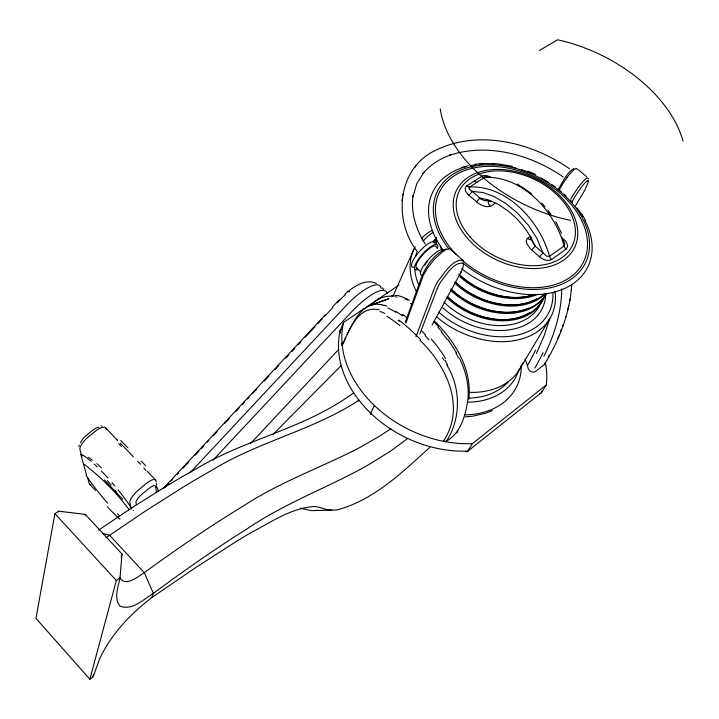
<?xml version="1.0" encoding="UTF-8"?>
<svg xmlns="http://www.w3.org/2000/svg" width="719" height="719" viewBox="0 0 719 719"><rect width="100%" height="100%" fill="white"/><g stroke="black" fill="none" stroke-linecap="round" stroke-linejoin="round"><path stroke-width="1.08" d="M576.908 169.316L576.908 169.181A13.104 3.173 -49 0 0 576.71 168.399L574.229 169.262L569.376 174.465A22.334 5.348 -49 0 0 567.201 177.305M561.728 288.966C561.512 312.423 554.268 335.306 543.968 356.193M569.556 168.776C531.701 142.614 479.375 129.222 436.181 150.064C397.769 167.302 392.808 219.412 416.643 250.679M571.731 284.625C570.023 313.125 559.058 340.357 544.355 364.56A4.431 3.227 29.5 0 0 545.299 362.547M102.466 533.372L109.665 535.331L144.276 572.612L153.39 593.382C143.782 599.053 131.937 611.204 119.938 606.027C113.512 598.118 118.32 586.74 119.983 577.887L121.996 554.007L85.264 514.373L58.607 511.173L54.923 513.645L35.95 618.358L89.848 679.23L93.111 676.75L99.896 658.325A154.522 36.39 -43.8 0 1 101.055 655.926C112.811 632.513 131.361 613.091 152.122 597.408L153.39 593.382A504.1 94.378 -42.2 0 1 248.154 528.141C282.172 505.205 320.431 490.196 356.651 471.34A598.361 153.965 -50.4 0 0 369.611 464.115L390.489 451.164L407.269 438.788M468.752 399.333C472.419 369.539 455.298 341.956 435.094 321.591M93.111 676.75L93.317 674.539M571.335 290.404L571.506 288.634M530.73 236.884L531.584 240.344M402.002 200.799L402.173 199.316M402.613 195.541L402.793 194.031M79.072 445.007L78.91 446.625M58.446 512.036L58.607 511.173M569.754 300.884L570.068 299.158M85.094 515.19L85.264 514.373M568.289 307.615L568.684 305.952M121.205 557.126L121.673 555.275M567.677 310.078L568.091 308.442M121.835 554.646L121.996 554.007M89.848 679.23L116.334 580.53L119.983 577.887M549.693 318.58L544.049 336.034L536.446 353.406M531.611 238.519L530.128 239.733L527.378 238.474L526.91 238.897L526.245 240.964L526.946 243.84L530.227 248.603L539.385 256.701C542.566 259.379 547.563 261.869 551.572 259.523L566.114 249.053C569.808 245.844 565.664 240.622 562.707 238.537M565.386 318.113L565.871 316.522M405.399 321.896L422.368 275.08C427.185 264.619 434.662 253.969 445.456 249.196M405.849 323.128L423.266 275.467L427.724 267.711L434.33 259.343L442.625 251.749L446.122 249.637L449.069 248.81L450.723 249.385L462.901 260.287M562.519 326.525L563.058 325.042M415.986 336.555L434.33 288.283A29.542 7.711 -47.8 0 1 438.239 280.769C444.549 273.13 451.676 259.927 462.676 260.044M419.842 333.922L437.233 288.553M560.55 331.639L561.404 329.473M371.31 414.288A4.584 1.105 -46.1 0 1 370.734 413.236A106.511 80.321 26.5 0 1 340.267 330.443L343.583 322.4L398.973 285.092M345.659 337.606L343.43 342.747L342.055 343.691L342.217 345.363C349.11 330.389 358.215 304.838 379.264 309.844M557.89 337.957L558.789 335.89M392.871 296.48L413.982 249.133M347.169 334.299C352.822 323.128 358.754 309.718 371.337 305.045L388.781 298.709L369.072 305.917M374.401 405.534L370.734 413.236A106.493 80.303 26.5 0 0 467.961 451.056L541.515 392.538L546.278 384.998A107.248 80.483 26.5 0 0 545.55 363.625L545.353 362.601M563.328 240.362L564.712 243.507L564.289 245.772L549.487 256.413L546.871 256.279L535.107 246.114L530.289 236.245L524.052 227.015L516.557 218.45L508.333 211.098L497.997 204.178L488.021 199.783L479.852 198.022L477.344 200.969A5.24 1.465 -48.7 0 1 476.355 201.724C474.378 198.902 460.43 191.515 466.838 185.799L482.629 175.778L486.466 175.526L490.744 177.027M558.268 189.214C562.788 182.32 566.509 172.614 573.888 168.614M432.029 325.168L460.6 272.861A2.067 1.366 27.6 0 0 460.906 271.44M459.405 358.107C465.966 371.256 469.534 386.193 467.745 400.896C465.211 416.355 460.484 433.908 445.447 441.7L443.389 441.313C466.173 406.855 446.409 365.863 419.986 340.222M548.255 356.912L549.262 355.15M535.107 246.114L532.527 249.08A5.321 1.24 -48.2 0 1 531.548 249.861M546.278 384.998L472.365 443.623L467.961 451.047A4.709 2.391 72.8 0 1 465.355 451.208M518.857 370.492L549.541 319.128M575.47 205.913L585.194 189.492L588.367 181.817A15.656 3.631 -48.8 0 0 588.412 181.314C588.025 179.121 585.482 182.41 584.394 183.489A17.696 4.062 -48.9 0 0 580.566 188.315M578.337 187.335L574.113 193.492A49.512 11.216 -48.9 0 0 570.643 199.28M580.53 188.333L576.539 194.148A47.553 10.713 -48.9 0 0 572.378 201.194A1.923 1.348 25.1 0 1 571.326 201.455M414.98 167.194L415.861 166.044M325.59 314.455L163.312 488.453M332.376 307.175L339.161 299.895M165.046 487.455L168.794 483.438M171.05 481.011L172.56 479.393M177.081 474.549L178.591 472.931M183.111 468.087L188.387 462.434M195.173 455.154L198.956 451.101M201.221 448.665L203.495 446.238M207.279 442.185L208.789 440.558M213.327 435.696L217.111 431.643M224.705 423.5L229.262 418.611M236.102 411.286L239.139 408.033M242.177 404.77L244.469 402.316M247.516 399.045L249.044 397.409M252.854 393.32L256.665 389.24M264.295 381.061L268.879 376.145M275.009 369.575L278.837 365.477M285.731 358.089L288.786 354.8M291.815 351.564L294.79 348.364M298.52 344.374L300.758 341.974M305.233 337.175L314.922 326.786M317.915 323.577L322.409 318.769M324.655 316.36L332.888 307.534M337.382 302.717L339.62 300.308A25.129 7.558 -46.9 0 1 345.273 294.808M190.454 472.356L345.722 306.06A37.918 11.109 -46.9 0 1 381.034 288.283M212.995 460.205L351.771 311.722A37.99 10.929 -46.9 0 1 386.948 293.622M250.733 443.317L338.694 349.38M273.166 434.285L341.372 365.387M429.836 447.326C402.622 472.015 374.527 499.507 338.227 509.582A240.595 52.784 -47.2 0 1 330.803 510.104M372.891 303.607C377.843 298.628 384.872 295.482 391.972 296.318M344.904 294.233L347.825 291.716M347.924 291.635C355.438 285.434 366.492 278.577 376.388 283.52M545.55 363.625L535.52 371.444A4.449 3.262 29.4 0 1 531.341 371.687A4.449 3.262 29.4 0 1 528.204 368.425A108.218 82.083 26.2 0 0 525.023 358.925M353.649 392.96L341.876 400.95A181.08 50.914 -47.4 0 1 336.195 404.393C291.806 431.148 240.137 442.23 195.775 469.085A478 109.989 -41.6 0 0 166.197 486.269L132.458 507.416L98.764 529.984M144.276 572.612C138.21 576.521 124.917 587.72 119.731 577.33M527.315 238.519L530.146 236.542M390.938 428.749L380.189 435.777M81.013 454.417L81.274 454.426A48.739 8.34 50.2 0 1 90.181 460.493L90.945 461.149M340.267 330.443L341.92 329.32M494.888 203.055C489.792 209.651 481.299 206.029 476.355 201.724M359.149 400.177L357.685 401.121M105.891 537.848L144.654 511.56L181.871 487.913A495.238 110.196 -41.7 0 1 212.339 470.001C256.297 442.886 307.624 431.427 351.78 404.761A161.11 43.589 -47.3 0 0 357.685 401.13M488.938 200.978C487.123 202.372 488.911 205.005 490.232 206.146M379.398 436.271L360.534 447.11A616.453 165.703 -51 0 1 353.353 450.894M242.716 506.365C277.399 483.608 316.36 469.174 353.353 450.894M539.403 50.519L557.638 39.77A130.247 83.997 25.1 0 1 683.05 141.113M486.197 413.012L492.335 410.567M461.589 167.608L468.15 165.658M485.487 413.263L472.401 416.247L465.283 416.84M371.337 305.045L376.244 304.182L381.888 304.658M474.567 164.39L482.009 163.599M101.046 426.008L101.783 425.999M445.897 249.125L446.688 249.107M472.536 191.407L483.177 192.584L494.25 196.638L506.212 203.747L517.581 213.192L528.555 225.469L536.868 238.286L542.962 252.944L540.373 255.91A5.33 1.204 -48.2 0 1 539.385 256.701M314.473 510.553L331.72 510.139M482.611 163.537L497.422 163.806L512.611 166.35M311.021 510.58L300.299 508.198M330.794 510.113C324.709 509.96 319.317 506.176 313.151 506.607C290.521 508.441 270.937 522.264 251.389 532.428A422.017 82.128 -42.3 0 0 235.805 541.784L196.224 567.246L152.131 597.363L151.251 597.085M396.115 297.019L396.987 297.244M485.792 200.52L490.825 201.095M384.288 305.251L386.831 306.087M528.088 171.221L535.529 174.411M404.851 298.807L407.673 300.156M519.19 186.14L520.071 186.652M517.285 183.974L531.575 193.645M410.36 303.382L411.735 304.254M563.354 177.063C530.901 154.594 488.003 142.605 449.501 155.295L450.669 154.873C440.055 158.647 430.16 164.84 422.934 173.567L423.815 172.425L416.831 183.624L412.895 196.871L413.092 195.361C410.711 210.865 415.223 226.656 422.799 240.128M402.128 314.742L403.422 315.695M398.164 320.341L399.378 321.276M116.307 439.345L117.26 440.154M578.049 169.522L586.632 176.721M479.852 198.022L472.275 191.425L469.777 194.373A5.222 1.492 -48.8 0 1 468.779 195.119M416.373 267.953L420.777 271.944M382.041 287.861L383.721 289.406M94.234 464.079L97.209 466.874M101.388 471.008L107.841 477.847M120.361 443.192L133.357 456.754M155.574 479.959L147.224 471.251M105.63 427.787L117.485 440.289M137.617 461.194L140.484 464.213M104.525 479.995L122.751 499.346M130.346 507.407L131.865 509.025M89.587 484.148L95.51 490.457M541.182 203.612L542 204.493M425.055 335.503L428.991 339.889M54.923 513.645L116.334 580.53M541.964 203.36L544.948 206.677M462.973 263.172C453.177 262.21 446.517 274.928 440.891 281.578A27.448 7.127 -47.7 0 0 437.251 288.544M437.988 327.316L442.014 331.935M450.723 249.385L451.379 250.706M143.791 467.853L145.121 469.444A46.528 8.979 50.2 0 1 145.957 470.514M111.966 482.512L114.914 485.99M118.069 489.855L119.156 491.212A48.739 8.34 50.2 0 1 130.813 507.12L131.298 507.866M548.013 210.379L550.889 214.199M562.609 239.337L562.986 239.849M548.75 212.572L549.406 213.453M447.937 339.449L456.817 353.182M107.562 503.066A48.739 8.34 50.2 0 1 87.61 477.587L86.981 476.382M442.482 357.765L444.009 360.201M422.296 239.193L425.271 244.109M581.968 214.19L585.59 220.625M555.706 221.56L561.521 233.271M446.796 364.991C460.861 387.856 461.131 417.865 446.796 440.657A4.674 3.631 28.7 0 1 443.389 441.313M561.791 237L562.069 237.881M81.004 455.019L86.478 474.962M81.274 454.426L79.971 449.681A12.789 4.539 -43 0 1 88.509 436.757L95.07 431.445A12.753 4.53 -43.1 0 1 105.99 428.569L106.214 429.558M87.61 477.587L89.219 483.483A12.097 4.053 -42.9 0 0 90.989 484.633M157.731 488.569L158.315 491.517M549.55 256.368C540.194 221.982 507.785 185.403 469.732 186.949L484.66 177.332C522.776 175.867 554.843 211.197 564.118 245.925A4.449 3.191 53.4 0 0 566.141 248.999M130.813 507.12L129.851 502.554A12.987 3.999 -43.4 0 1 138.803 489.72L145.373 484.229A12.96 3.99 -43.5 0 1 155.933 480.75L156.14 482.027M136.358 504.855L135.954 502.797A8.664 2.651 -43.4 0 1 141.931 494.259L148.482 488.767A8.646 2.642 -43.5 0 1 155.511 486.404L156.517 492.704M156.383 483.617L156.589 484.885M456.457 254.796A80.061 55.291 25.6 0 1 490.906 166.341A80.061 55.291 25.6 0 1 585.769 256.225A80.061 55.291 25.6 0 1 462.308 260.332M472.392 191.335A9.356 5.554 6.5 0 1 469.66 189.286M485.541 200.916A20.042 11.801 7.6 0 1 479.447 198.273M535.358 245.943A20.204 14.227 48.2 0 1 531.871 240.29M469.75 187.003A4.386 3.02 58.4 0 1 466.874 185.754M469.768 189.25A3.847 2.274 8.3 0 1 469.552 186.877M477.245 182.177A4.368 3.029 58.4 0 1 474.369 180.936M551.599 259.469A4.485 3.173 53.5 0 1 549.505 256.368M484.678 177.386A4.341 3.038 58.5 0 1 481.802 176.155M484.516 177.225A3.82 2.238 8.6 0 1 488.426 177.189M563.687 239.382A5.276 1.168 -48.3 0 1 563.265 239.652M488.534 177.009A9.32 5.249 8.2 0 1 489.073 177.153M463.674 263.648A82.227 56.792 25.6 0 0 571.246 279.107A82.227 56.792 25.6 0 0 564.064 194.84A82.227 56.792 25.6 0 0 455.909 172.533L453.195 174.133A82.227 56.792 25.6 0 0 448.845 248.747M584.889 220.302A86.091 59.542 25.6 0 1 561.701 289.676A86.091 59.542 25.6 0 1 461.661 268.699M443.165 249.906A86.091 59.542 25.6 0 1 446.76 175.562L449.465 173.737A86.091 59.542 25.6 0 1 466.065 166.628M470.208 165.649A86.091 59.542 25.6 0 1 475.852 164.705M479.438 164.309A86.091 59.542 25.6 0 1 483.105 164.067M492.497 164.112A86.091 59.542 25.6 0 1 494.411 164.238M513.869 167.482A86.091 59.542 25.6 0 1 515.829 168.003M521.67 169.783A86.091 59.542 25.6 0 1 529.364 172.632M540.877 178.033A86.091 59.542 25.6 0 1 548.3 182.338M551.877 184.675A86.091 59.542 25.6 0 1 555.356 187.12M558.726 189.672A86.091 59.542 25.6 0 1 561.171 191.649M564.721 194.741A86.091 59.542 25.6 0 1 566.06 195.972M570.526 200.421A86.091 59.542 25.6 0 1 572.333 202.39M576.818 207.773A86.091 59.542 25.6 0 1 582.714 216.41M144.258 572.675A518.705 101.631 -42.1 0 1 242.698 506.401M317.789 510.229A255.371 58.563 -47.2 0 1 311.021 510.571M348.958 291.797A25.129 7.558 -46.9 0 1 349.829 291.15M530.047 312.316A60.288 42.933 25.9 0 1 447.164 296.543M544.058 296.875A61.537 43.823 25.9 0 1 447.083 297.819M545.056 294.718A61.6 43.832 25.9 0 1 504.747 319.631A61.6 43.832 25.9 0 1 447.649 296.686M434.159 242.168A61.6 43.832 25.9 0 1 435.355 240.38M528.429 308.19A60.684 43.005 25.8 0 1 450.84 289.11M546.521 293.586A61.933 43.895 25.8 0 1 450.759 290.386M434.267 241.611A61.933 43.895 25.8 0 1 436.047 237.603M546.089 294.341A61.996 43.904 25.8 0 1 451.325 289.236M433.997 243.013A61.996 43.904 25.8 0 1 436.091 237.405M536.662 298.789A61.079 43.068 25.8 0 1 455.334 282.324M544.346 294.628A62.337 43.958 25.8 0 1 454.489 282.855M435.957 242.887A62.337 43.958 25.8 0 1 436.397 239.184M545.002 293.496A62.4 43.967 25.8 0 1 455.064 281.695M436.433 244.568A62.4 43.967 25.8 0 1 436.676 239.831M534.244 294.422A61.475 43.14 25.8 0 1 459.108 274.694M537.695 294.278A62.742 44.03 25.8 0 1 459.881 276.725M441.529 249.879A62.742 44.03 25.8 0 1 440.432 245.889M533.741 294.853A62.805 44.039 25.7 0 1 458.839 274.047M555.041 291.159A76.358 54.689 25.9 0 1 517.671 340.006A76.358 54.689 25.9 0 1 437.026 317.205M416.373 291.581A76.358 54.689 25.9 0 1 415.223 246.743M421.747 238.142A76.358 54.689 25.9 0 1 431.625 230.628M552.92 293.379A72.646 51.966 25.9 0 1 513.483 335.845A72.646 51.966 25.9 0 1 438.644 312.064M418.88 285.407A72.646 51.966 25.9 0 1 414.764 269.391M415.708 256.099A72.646 51.966 25.9 0 1 417.263 251.183M423.482 240.73A72.646 51.966 25.9 0 1 432.577 232.713M522.65 362.987A72.871 53.943 26.3 0 1 469.489 392.349M541.03 302.268A61.268 43.769 25.9 0 1 443.965 302.106M545.721 294.251A64.998 46.492 25.9 0 1 508.576 329.958A64.998 46.492 25.9 0 1 442.823 307.822M432.766 241.575A64.998 46.492 25.9 0 1 434.393 240.137M508.513 381.465A69.653 51.831 26.4 0 1 468.887 398.119M518.812 369.89A73.041 54.392 26.4 0 1 467.979 402.173M521.266 365.351A78.137 58.482 26.4 0 1 464.825 414.872M570.553 220.356A130.247 83.997 25.1 0 1 440.244 108.964M472.365 443.623A107.248 80.483 26.5 0 1 343.583 322.4M541.686 391.226A106.493 80.303 26.5 0 1 541.533 392.538M342.217 345.363A4.512 3.46 22.7 0 1 343.43 342.747M457.679 430.429A4.647 3.595 28.8 0 1 456.583 433.018M535.574 350.171A226.737 84.384 -85.3 0 1 527.566 365.333M542.971 352.696A222.602 84.77 -85.7 0 1 534.801 368.11M391.603 295.59A80.807 33.029 56.1 0 1 395.675 296.057M395.944 295.32A64.386 25.156 53.1 0 1 409.372 300.29M433.512 321.42A52.64 16.905 48 0 1 438.572 326.848M441.43 332.169A57.835 20.159 47.3 0 1 447.209 339.467M455.846 353.002A80.429 35.366 44.6 0 1 458.443 357.855M445.016 360.399A79.045 32.831 43.8 0 1 447.793 365.27M431.22 339A62.337 23.565 45.4 0 1 445.636 358.619M403.017 314.643A52.415 14.928 47 0 1 406.819 317.51M421.882 331.082A52.415 14.928 47 0 1 425.621 335M395.477 311.111A56.756 16.914 48.2 0 1 402.505 315.893M387.892 308.029A64.081 20.366 49.3 0 1 395.944 312.37M382.059 304.991A79.737 29.021 54 0 1 384.476 305.629M398.793 320A51.031 12.088 46.3 0 1 420.57 339.692M386.678 316.243A59.74 15.108 47.6 0 1 400.016 325.779M380.117 311.471A74.3 24.311 53.1 0 1 384.818 313.502M541.578 392.574A4.557 3.056 27.7 0 1 539.61 393.617M341.858 344.248A101.819 76.888 26.6 0 1 341.965 342.954M340.536 332.789A4.539 2.93 34.8 0 1 340.204 330.407M413.542 267.198A16.663 4.727 -47.9 0 1 419.321 251.677A16.663 4.727 -47.9 0 1 434.869 243.157M424.704 265.221A14.623 4.035 -47.8 0 1 427.248 261.779M417.667 268.259A14.596 4.107 -47.9 0 1 423.257 254.175A14.596 4.107 -47.9 0 1 436.379 247.767M422.305 275.143A16.708 4.62 -47.8 0 1 427.14 260.979A16.708 4.62 -47.8 0 1 443.344 250.122M418 269.454A16.681 4.691 -47.9 0 1 416.553 262.129A16.681 4.691 -47.9 0 1 431.346 246.275A16.681 4.691 -47.9 0 1 437.296 248.756M98.818 427.365A8.502 3.038 -43.1 0 0 92.733 430.241L86.19 435.534A8.52 3.047 -43 0 0 80.636 442.625M141.158 461.05A35.429 10.668 49 0 1 145.633 465.804M120.738 440.576A86.361 4.727 47 0 1 127.82 447.73M118.725 443.632A34.153 5.788 51.4 0 1 121.385 446.418M157.039 487.356A31.735 8.295 50.7 0 1 157.281 488.156M156.14 485.954A15.926 4.476 48.6 0 1 156.598 487.024M119.534 515.685A48.739 8.34 50.2 0 1 117.539 513.717M119.929 519.406A50.95 10.713 50.6 0 1 107.41 506.805M115.022 490.295A34.629 1.887 51.2 0 1 116.334 491.922M107.419 480.723A88.581 26.235 53.3 0 1 111.22 485.082M96.939 463.611A88.554 30.468 53.9 0 1 101.397 467.889M88.518 457.239A33.407 6.3 49 0 1 92.203 460.187M83.826 464.034A284.248 256.261 -38.2 0 1 129.231 509.861M133.41 510.481A15.045 1.195 51.2 0 1 133.294 510.535M86.406 475.978A18.065 5.491 45.8 0 1 86.154 475.16M86.487 475.241A31.537 8.107 50 0 1 86.37 474.864M81.885 455.882A32.373 3.424 47.6 0 1 81.66 455.379M82.29 455.828A15.566 1.699 46.3 0 1 81.984 455.334M578.364 187.326A19.593 4.521 -48.9 0 1 582.633 181.916C583.864 180.981 587.153 176.029 588.322 178.743A18.55 4.332 -48.8 0 1 588.322 178.923M587.944 180.864A42.466 10.012 -48.7 0 1 587.845 181.143M559.283 189.915A42.879 10.138 -49.1 0 1 567.138 177.323M463.009 263.127A27.178 7.109 -47.6 0 1 460.528 272.905M462.946 260.242A29.272 7.693 -47.6 0 1 463.378 261.959M469.983 236.875A62.796 43.122 25.6 0 0 571.767 246.761A62.796 43.122 25.6 0 0 505.718 171.221A62.796 43.122 25.6 0 0 469.983 236.875M467.629 238.465A65.609 45.081 25.6 0 0 573.96 248.693A65.609 45.081 25.6 0 0 504.873 169.774A65.609 45.081 25.6 0 0 467.629 238.465M80.879 454.507A23.889 2.499 48.4 0 0 80.861 454.552"/></g></svg>
